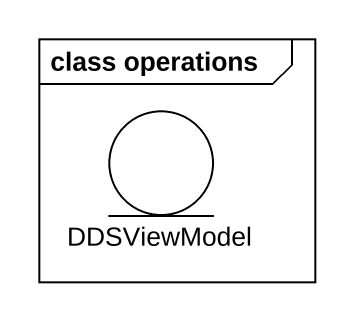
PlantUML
@startuml
mainframe class operations
entity DDSViewModel
@enduml
